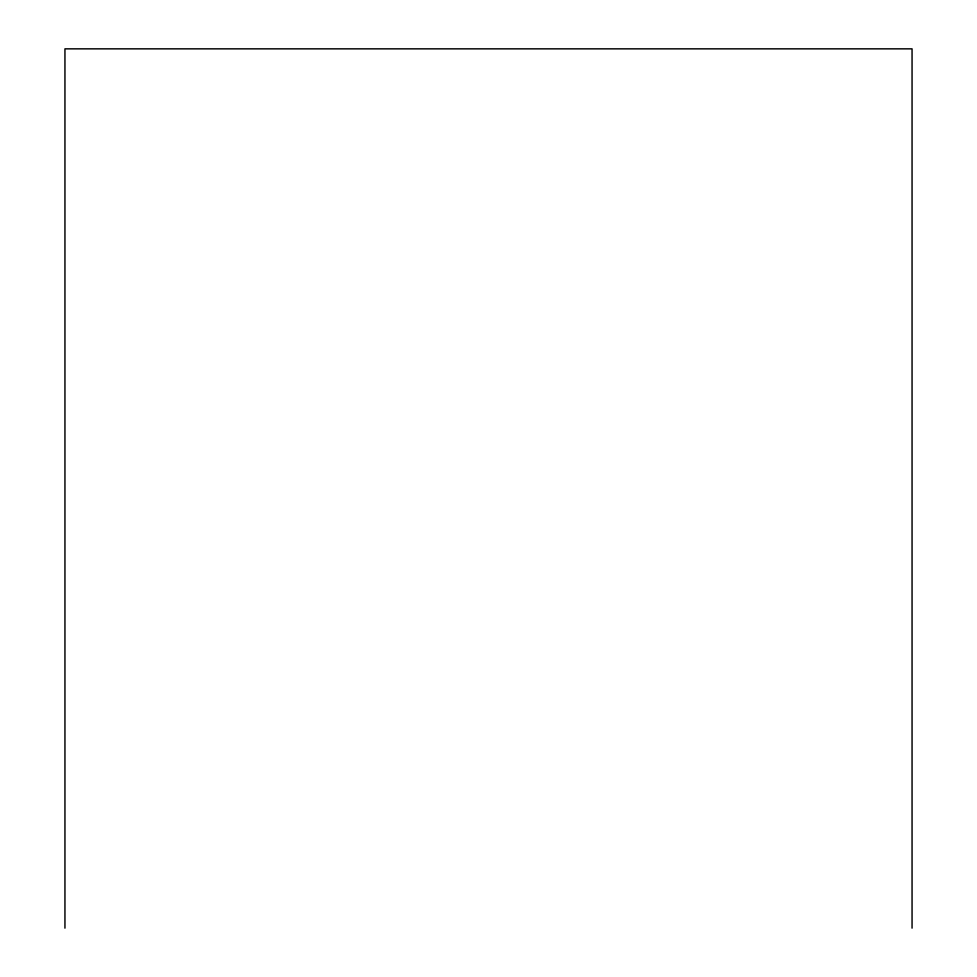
<?xml version="1.0" encoding="UTF-8"?>
<svg xmlns="http://www.w3.org/2000/svg" width="977" height="977" viewBox="0 0 977 977"><rect width="100%" height="100%" fill="white"/><g stroke="black" fill="none" stroke-linecap="round" stroke-linejoin="round"><path stroke-width="1.47" d="M912.054 928.15L912.054 48.85L64.946 48.85L64.946 928.15"/></g></svg>
